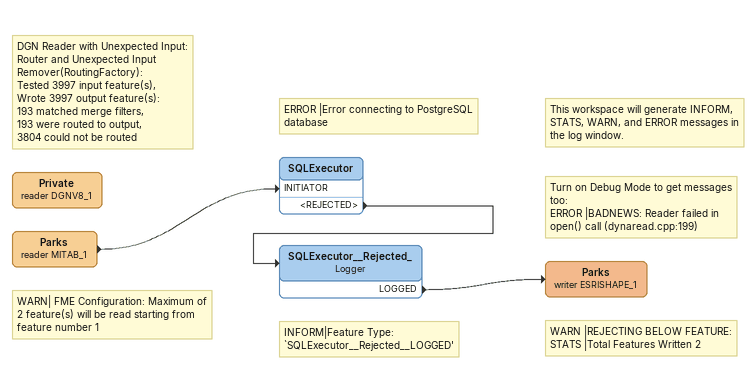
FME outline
Note: DGN Reader with Unexpected Input: / Router and Unexpected Input Remover(RoutingFactory): / Tested 3997 input feature(s), / Wrote 3997 output feature(s): / 193 matched merge filters, / 193 were routed to output, / 3804 could not be routed
Private (reader DGNV8_1)
Note: WARN| FME Configuration: Maximum of 2 feature(s) will be read starting from feature number 1
Parks (reader MITAB_1)
    -> SQLExecutor [INITIATOR]
Note: ERROR |Error connecting to PostgreSQL database
SQLExecutor
    <REJECTED> -> SQLExecutor__Rejected_
Note: INFORM|Feature Type: `SQLExecutor__Rejected__LOGGED'
SQLExecutor__Rejected_: Logger
    LOGGED -> Parks (writer ESRISHAPE_1)
Note: WARN |REJECTING BELOW FEATURE: / STATS |Total Features Written 2
Note: This workspace will generate INFORM, STATS, WARN, and ERROR messages in the log window.
Note: Turn on Debug Mode to get messages too: / ERROR |BADNEWS: Reader failed in open() call (dynaread.cpp:199)
Parks (writer ESRISHAPE_1)
